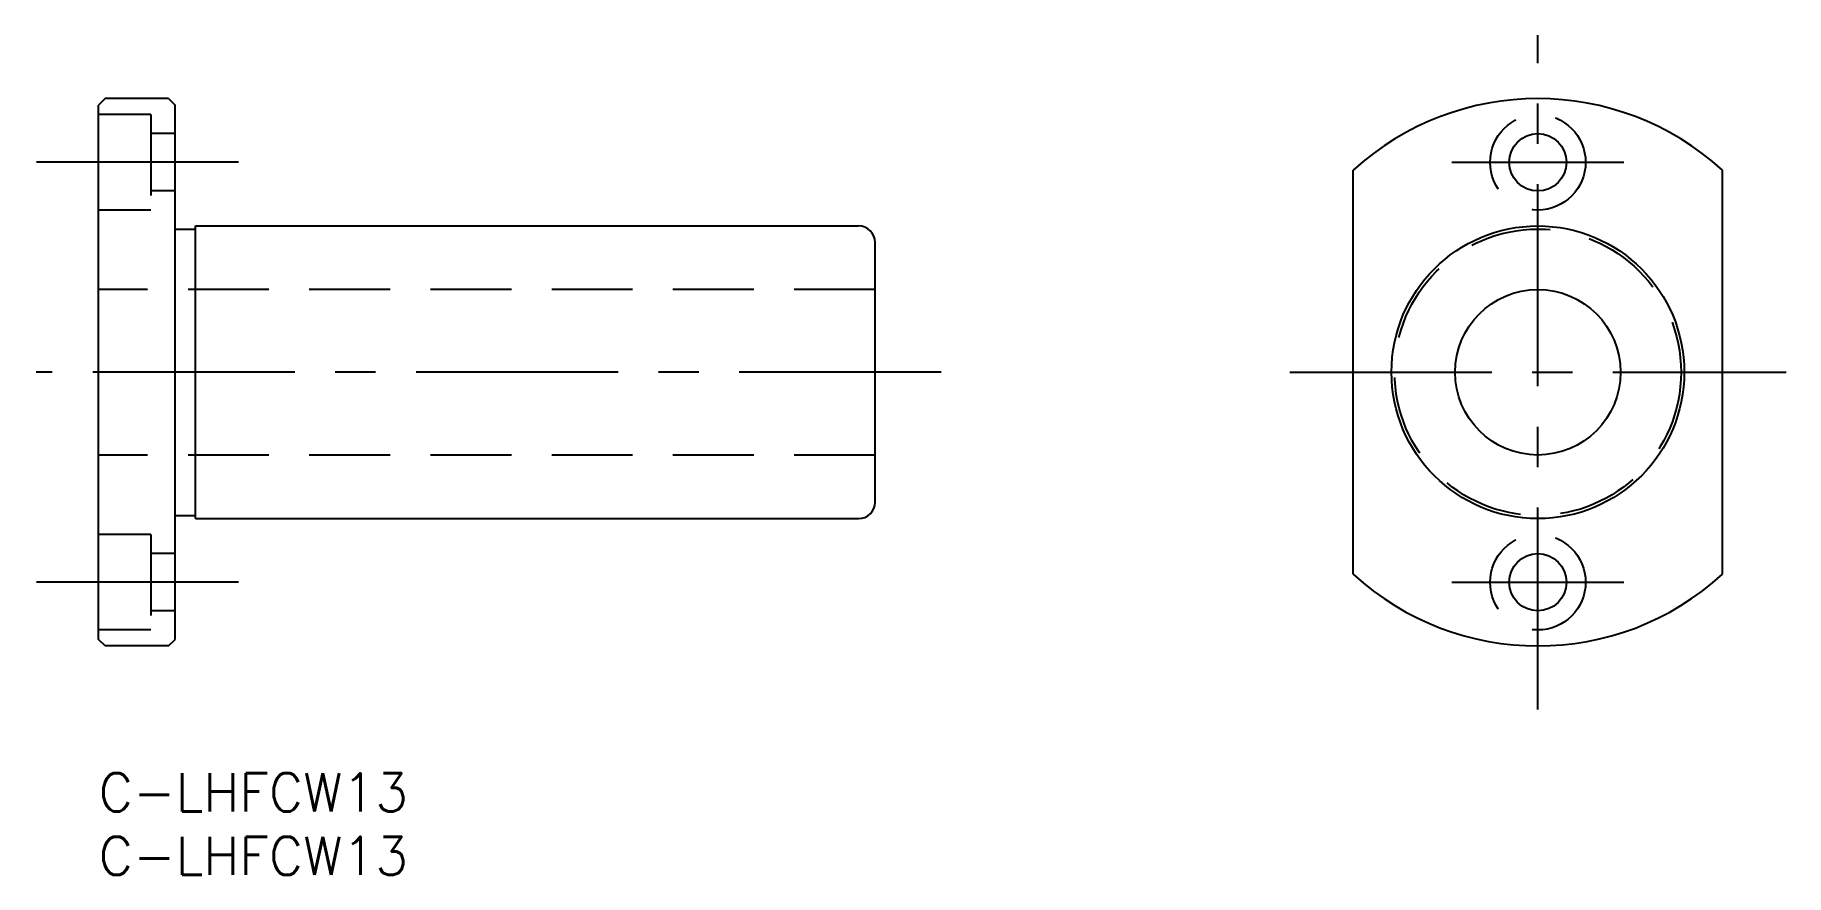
# Model space of a CAD drawing. Extents: x -5 to 133, y -8 to 58.
import ezdxf

# ---------------------------------------------------------------- set-up
doc = ezdxf.new("R2010")
doc.units = 0
doc.header["$LTSCALE"] = 0.5
doc.linetypes.add('CENTER', pattern=[50.8, 31.75, -6.35, 6.35, -6.35])
doc.linetypes.add('DASHED', pattern=[19.05, 12.7, -6.35])
for name, color, linetype in [('MSM_CENTER', 1, 'CENTER'), ('MSM_CONTINUOUS', 7, 'CONTINUOUS'), ('MSM_DASHED', 4, 'DASHED'), ('MSM_PART_NUMBER', 7, 'CONTINUOUS')]:
    doc.layers.add(name, color=color, linetype=linetype)
doc.styles.get("Standard").update_dxf_attribs({"font": 'txt.shx', "height": 3, "bigfont": 'bigfont.shx'})

# ---------------------------------------------------------------- blocks, each defined once
blk = doc.blocks.new('*U25')
at = {"layer": 'MSM_PART_NUMBER'}
blk.add_text('C-LHFCW13', height=3, dxfattribs=at).set_placement((0, -3))
blk = doc.blocks.new('*U26')
at = {"layer": 'MSM_PART_NUMBER'}
blk.add_text('C-LHFCW13', height=3, dxfattribs=at).set_placement((0, -8))

msp = doc.modelspace()

# ---------------------------------------------------------------- linework, layer by layer
at = {"layer": 'MSM_CENTER'}
for p, q in [((113.08, 5), (113.08, 58)), ((11, 48), (-5, 48)), ((106.33, 48), (119.83, 48)), ((66.21, 31.5), (-4.9, 31.5)), ((93.58, 31.5), (132.58, 31.5)), ((11, 15), (-5, 15)), ((106.33, 15), (119.83, 15))]:
    msp.add_line(p, q, dxfattribs=at)
at = {"layer": 'MSM_CONTINUOUS'}
for p, q in [((0.5, 53), (0, 52.5)), ((0, 10.5), (0, 52.5)), ((5.5, 53), (0.5, 53)), ((5.5, 53), (6, 52.5)), ((6, 10.5), (6, 52.5)), ((98.58, 15.63), (98.58, 47.37)), ((127.58, 15.63), (127.58, 47.37)), ((6, 42.75), (7.6, 42.75)), ((7.6, 43), (59.7, 43)), ((7.6, 20), (7.6, 43)), ((61, 21.3), (61, 41.7)), ((6, 20.25), (7.6, 20.25)), ((7.6, 20), (59.7, 20)), ((0.5, 10), (0, 10.5)), ((5.5, 10), (0.5, 10)), ((5.5, 10), (6, 10.5))]:
    msp.add_line(p, q, dxfattribs=at)
for centre, radius in [((113.08, 48), 2.25), ((113.08, 31.5), 11.5), ((113.08, 31.5), 6.5), ((113.08, 15), 2.25)]:
    msp.add_circle(centre, radius, dxfattribs=at)
for centre, radius, start, end in [((113.08, 31.5), 21.5, 47.591, 132.409), ((59.7, 41.7), 1.3, 0, 90), ((59.7, 21.3), 1.3, 270, 0), ((113.08, 31.5), 21.5, 227.591, 312.409)]:
    msp.add_arc(centre, radius, start, end, dxfattribs=at)
at = {"layer": 'MSM_DASHED'}
for p, q in [((4.1, 51.75), (0, 51.75)), ((4.1, 51.75), (4.1, 44.25)), ((6, 50.25), (4.1, 50.25)), ((6, 45.75), (4.1, 45.75)), ((4.1, 44.25), (0, 44.25)), ((61, 38), (0, 38)), ((61, 25), (0, 25)), ((4.1, 18.75), (0, 18.75)), ((4.1, 18.75), (4.1, 11.25)), ((6, 17.25), (4.1, 17.25)), ((6, 12.75), (4.1, 12.75)), ((4.1, 11.25), (0, 11.25))]:
    msp.add_line(p, q, dxfattribs=at)
for centre, radius in [((113.08, 48), 3.75), ((113.08, 31.5), 11.25), ((113.08, 15), 3.75)]:
    msp.add_circle(centre, radius, dxfattribs=at)

# ---------------------------------------------------------------- block references
at = {"layer": 'MSM_CONTINUOUS'}
for name in ['*U25', '*U26']:
    msp.add_blockref(name, (0, 0), dxfattribs=at)

doc.saveas('drawing.dxf')
